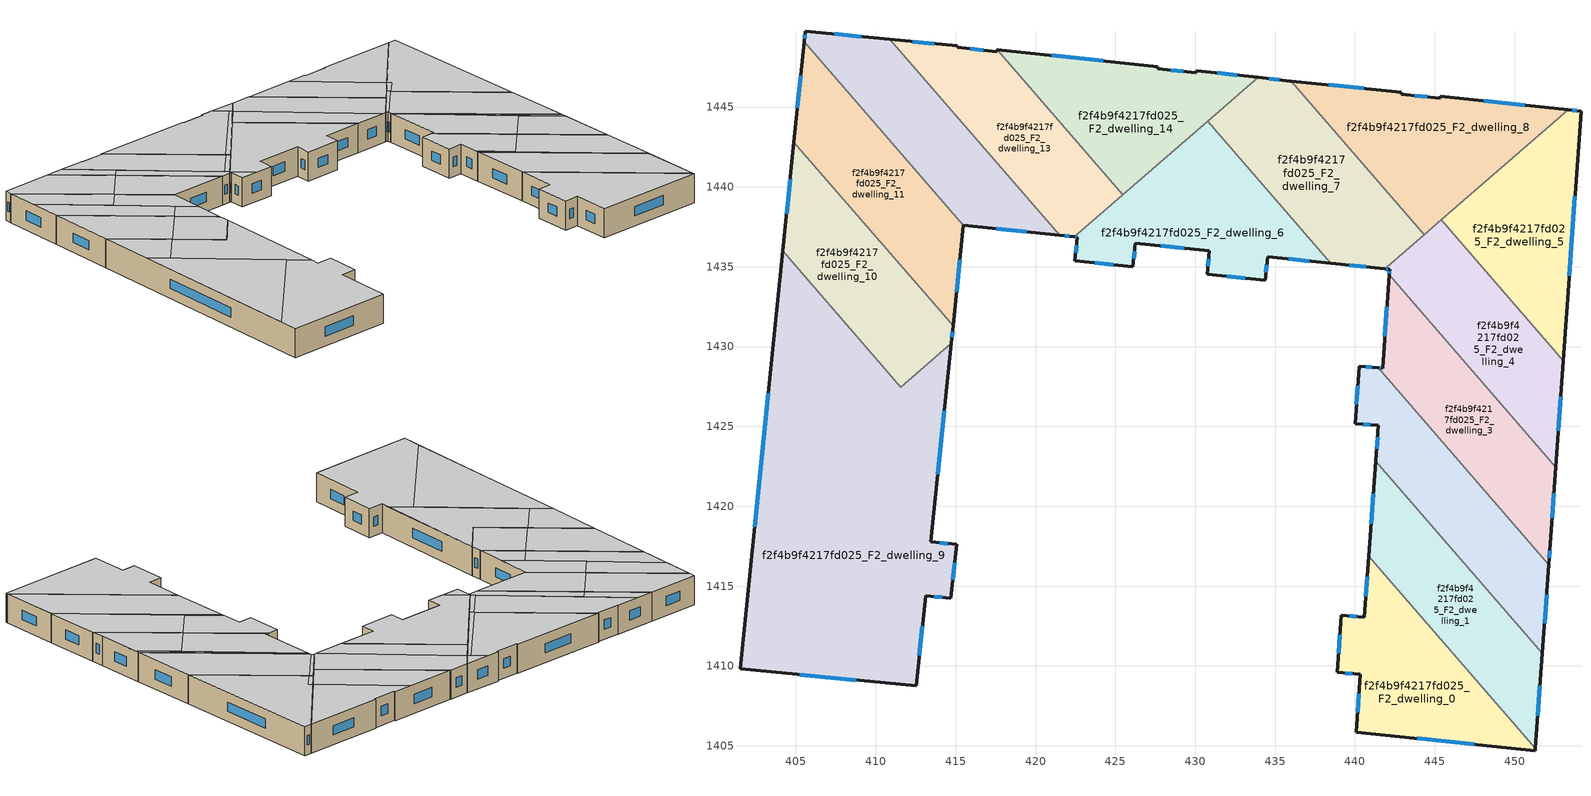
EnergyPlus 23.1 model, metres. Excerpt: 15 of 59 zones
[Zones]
f2f4b9f4217fd025_F2_dwelling_0
 floor to f2f4b9f4217fd025_F1_dwelling_0 (EU_floor_Construction): 440.88,1416.87 451.3,1404.85 451.29,1404.69 440.09,1405.86 440.34,1409.49 438.89,1409.59 439.15,1413.17 440.6,1413.06 z6
 wall outside (EU_wall_Construction): 440.88,1416.87 440.6,1413.06 439.15,1413.17 438.89,1409.59 440.34,1409.49 440.09,1405.86 451.29,1404.69 451.3,1404.85 z6:9
 wall to f2f4b9f4217fd025_F2_dwelling_1 (EU_wall_Construction): 451.3,1404.85 440.88,1416.87 z6:9
 window (EU_Window_Construction): 439.39,1409.56 439.85,1409.52 / 439.06,1411.95 438.98,1410.81 / 440.11,1413.1 439.64,1413.13 / 440.78,1415.57 440.69,1414.36 / 443.9,1405.46 447.48,1405.09 / 440.26,1408.25 440.17,1407.1 z7.02:7.98
 ceiling to f2f4b9f4217fd025_F3_dwelling_7 (EU_floor_Construction): 451.29,1404.69 451.3,1404.85 440.88,1416.87 440.6,1413.06 439.15,1413.17 438.89,1409.59 440.34,1409.49 440.09,1405.86 z9
f2f4b9f4217fd025_F2_dwelling_1
 floor to f2f4b9f4217fd025_F1_dwelling_1 (EU_floor_Construction): 441.31,1422.82 451.74,1410.79 451.3,1404.85 440.88,1416.87 z6
 wall outside (EU_wall_Construction): 451.3,1404.85 451.74,1410.79 / 441.31,1422.82 440.88,1416.87 z6:9
 wall to f2f4b9f4217fd025_F2_dwelling_2 (EU_wall_Construction): 451.74,1410.79 441.31,1422.82 z6:9
 window (EU_Window_Construction): 451.45,1406.87 451.59,1408.77 / 441.16,1420.8 441.02,1418.89 z7.02:7.98
 ceiling to f2f4b9f4217fd025_F3_dwelling_10 (EU_floor_Construction): 451.73,1410.74 451.74,1410.79 450,1412.8 z9
 ceiling to f2f4b9f4217fd025_F3_dwelling_7 (EU_floor_Construction): 451.3,1404.85 451.73,1410.74 450,1412.8 441.31,1422.82 440.88,1416.87 z9
f2f4b9f4217fd025_F2_dwelling_10
 floor to f2f4b9f4217fd025_F1_dwelling_10 (EU_floor_Construction): 404.87,1442.8 414.84,1431.3 414.73,1430.2 411.57,1427.46 404.17,1435.99 z6
 wall outside (EU_wall_Construction): 404.87,1442.8 404.17,1435.99 / 414.73,1430.2 414.84,1431.3 z6:9
 wall to f2f4b9f4217fd025_F2_dwelling_11 (EU_wall_Construction): 414.84,1431.3 404.87,1442.8 z6:9
 wall to f2f4b9f4217fd025_F2_dwelling_9 (EU_wall_Construction): 404.17,1435.99 411.57,1427.46 414.73,1430.2 z6:9
 window (EU_Window_Construction): 404.63,1440.48 404.41,1438.31 / 414.77,1430.57 414.8,1430.92 z7.02:7.98
 ceiling adiabatic (EU_roof_Construction): 412.05,1434.52 404.87,1442.8 404.17,1435.99 408.23,1431.31 z9
 ceiling to f2f4b9f4217fd025_F3_dwelling_3 (EU_floor_Construction): 414.73,1430.2 414.84,1431.3 412.05,1434.52 408.23,1431.31 411.57,1427.46 z9
f2f4b9f4217fd025_F2_dwelling_11
 floor to f2f4b9f4217fd025_F1_dwelling_11 (EU_floor_Construction): 405.51,1449.1 415.49,1437.59 414.84,1431.3 404.87,1442.8 z6
 wall outside (EU_wall_Construction): 414.84,1431.3 415.49,1437.59 / 405.51,1449.1 404.87,1442.8 z6:9
 wall to f2f4b9f4217fd025_F2_dwelling_12 (EU_wall_Construction): 415.49,1437.59 405.51,1449.1 z6:9
 window (EU_Window_Construction): 415.06,1433.44 415.27,1435.45 / 405.29,1446.96 405.09,1444.94 z7.02:7.98
 ceiling to f2f4b9f4217fd025_F3_dwelling_4 (EU_floor_Construction): 411.82,1441.82 405.51,1449.1 405.19,1445.98 409.98,1440.28 z9
 ceiling to f2f4b9f4217fd025_F3_dwelling_5 (EU_floor_Construction): 415.13,1434.15 415.49,1437.59 411.82,1441.82 409.98,1440.28 z9
 ceiling adiabatic (EU_roof_Construction): 413.68,1435.88 405.19,1445.98 404.87,1442.8 412.05,1434.52 z9
 ceiling to f2f4b9f4217fd025_F3_dwelling_3 (EU_floor_Construction): 414.84,1431.3 415.13,1434.15 413.68,1435.88 412.05,1434.52 z9
f2f4b9f4217fd025_F2_dwelling_12
 floor to f2f4b9f4217fd025_F1_dwelling_12 (EU_floor_Construction): 410.88,1449.24 421.52,1436.97 415.49,1437.59 405.51,1449.1 405.58,1449.75 z6
 wall outside (EU_wall_Construction): 410.88,1449.24 405.58,1449.75 405.51,1449.1 / 415.49,1437.59 421.52,1436.97 z6:9
 wall to f2f4b9f4217fd025_F2_dwelling_13 (EU_wall_Construction): 421.52,1436.97 410.88,1449.24 z6:9
 window (EU_Window_Construction): 405.56,1449.53 405.53,1449.32 / 409.08,1449.41 407.38,1449.58 / 417.54,1437.38 419.47,1437.18 z7.02:7.98
 ceiling to f2f4b9f4217fd025_F3_dwelling_5 (EU_floor_Construction): 421.52,1436.97 414.99,1444.49 411.82,1441.82 415.49,1437.59 z9
 ceiling to f2f4b9f4217fd025_F3_dwelling_4 (EU_floor_Construction): 414.99,1444.49 410.88,1449.24 405.58,1449.75 405.51,1449.1 411.82,1441.82 z9
f2f4b9f4217fd025_F2_dwelling_13
 floor to f2f4b9f4217fd025_F1_dwelling_13 (EU_floor_Construction): 417.59,1448.59 425.47,1439.51 425.43,1439.47 422.43,1436.88 421.52,1436.97 410.88,1449.24 415.09,1448.83 415.08,1448.73 417.56,1448.47 417.57,1448.6 z6
 wall outside (EU_wall_Construction): 417.59,1448.59 417.57,1448.6 417.56,1448.47 415.08,1448.73 415.09,1448.83 410.88,1449.24 / 421.52,1436.97 422.43,1436.88 z6:9
 wall to f2f4b9f4217fd025_F2_dwelling_14 (EU_wall_Construction): 425.47,1439.51 417.59,1448.59 z6:9
 wall to f2f4b9f4217fd025_F2_dwelling_6 (EU_wall_Construction): 422.43,1436.88 425.43,1439.47 425.47,1439.51 z6:9
 window (EU_Window_Construction): 421.83,1436.94 422.12,1436.91 / 413.66,1448.97 412.31,1449.1 / 416.72,1448.56 415.93,1448.64 z7.02:7.98
 ceiling to f2f4b9f4217fd025_F3_dwelling_6 (EU_floor_Construction): 425.16,1439.86 417.59,1448.59 417.57,1448.6 417.56,1448.47 415.08,1448.73 415.09,1448.83 412.59,1449.07 422.33,1437.48 z9
 ceiling to f2f4b9f4217fd025_F3_dwelling_5 (EU_floor_Construction): 422.66,1437.08 415.84,1445.2 414.99,1444.49 421.52,1436.97 422.43,1436.88 z9
 ceiling to f2f4b9f4217fd025_F3_dwelling_8 (EU_floor_Construction): 425.47,1439.51 425.16,1439.86 422.33,1437.48 422.66,1437.08 z9
 ceiling to f2f4b9f4217fd025_F3_dwelling_4 (EU_floor_Construction): 415.84,1445.2 412.59,1449.07 410.88,1449.24 414.99,1444.49 z9
f2f4b9f4217fd025_F2_dwelling_14
 floor to f2f4b9f4217fd025_F1_dwelling_14 (EU_floor_Construction): 433.94,1446.86 425.47,1439.51 417.59,1448.59 427.65,1447.52 427.65,1447.4 430.07,1447.14 430.08,1447.29 z6
 wall outside (EU_wall_Construction): 433.94,1446.86 430.08,1447.29 430.07,1447.14 427.65,1447.4 427.65,1447.52 417.59,1448.59 z6:9
 wall to f2f4b9f4217fd025_F2_dwelling_7 (EU_wall_Construction): 430.77,1444.11 433.94,1446.86 z6:9
 wall to f2f4b9f4217fd025_F2_dwelling_6 (EU_wall_Construction): 425.47,1439.51 430.77,1444.11 z6:9
 window (EU_Window_Construction): 429.25,1447.23 428.47,1447.32 / 432.63,1447 431.39,1447.14 / 424.23,1447.89 421.01,1448.23 z7.02:7.98
 ceiling to f2f4b9f4217fd025_F3_dwelling_8 (EU_floor_Construction): 432.59,1445.68 432.39,1445.92 425.16,1439.86 425.47,1439.51 z9
 ceiling to f2f4b9f4217fd025_F3_dwelling_11 (EU_floor_Construction): 433.94,1446.85 431.36,1447.14 432.59,1445.68 z9
 ceiling to f2f4b9f4217fd025_F3_dwelling_6 (EU_floor_Construction): 432.39,1445.92 431.36,1447.14 430.08,1447.29 430.07,1447.14 427.65,1447.4 427.65,1447.52 417.59,1448.59 425.16,1439.86 z9
f2f4b9f4217fd025_F2_dwelling_2
 floor to f2f4b9f4217fd025_F1_dwelling_2 (EU_floor_Construction): 441.45,1428.67 452.14,1416.33 451.74,1410.79 441.31,1422.82 441.47,1425.08 440.01,1425.18 440.27,1428.75 z6
 wall outside (EU_wall_Construction): 451.74,1410.79 452.14,1416.33 / 441.45,1428.67 440.27,1428.75 440.01,1425.18 441.47,1425.08 441.31,1422.82 z6:9
 wall to f2f4b9f4217fd025_F2_dwelling_3 (EU_wall_Construction): 452.14,1416.33 441.45,1428.67 z6:9
 window (EU_Window_Construction): 451.87,1412.68 452.01,1414.45 / 441.42,1424.31 441.36,1423.59 / 440.51,1425.15 440.97,1425.11 / 440.18,1427.54 440.1,1426.4 / 441.05,1428.7 440.67,1428.73 z7.02:7.98
 ceiling to f2f4b9f4217fd025_F3_dwelling_9 (EU_floor_Construction): 446.63,1422.7 441.45,1428.67 440.27,1428.75 440.01,1425.18 441.47,1425.08 441.33,1423.12 443.73,1420.26 z9
 ceiling to f2f4b9f4217fd025_F3_dwelling_10 (EU_floor_Construction): 451.74,1410.79 452.14,1416.33 446.63,1422.7 443.73,1420.26 450,1412.8 z9
 ceiling to f2f4b9f4217fd025_F3_dwelling_7 (EU_floor_Construction): 450,1412.8 441.33,1423.12 441.31,1422.82 z9
f2f4b9f4217fd025_F2_dwelling_3
 floor to f2f4b9f4217fd025_F1_dwelling_3 (EU_floor_Construction): 442.15,1434.48 452.58,1422.45 452.24,1417.65 452.14,1416.33 441.45,1428.67 441.73,1428.65 z6
 wall outside (EU_wall_Construction): 442.15,1434.48 441.73,1428.65 441.45,1428.67 / 452.14,1416.33 452.24,1417.65 452.58,1422.45 z6:9
 wall to f2f4b9f4217fd025_F2_dwelling_4 (EU_wall_Construction): 452.58,1422.45 442.15,1434.48 z6:9
 window (EU_Window_Construction): 442.01,1432.5 441.87,1430.63 / 452.36,1419.29 452.47,1420.82 / 452.18,1416.78 452.21,1417.2 / 441.63,1428.66 441.54,1428.66 z7.02:7.98
 ceiling to f2f4b9f4217fd025_F3_dwelling_9 (EU_floor_Construction): 449.71,1425.29 442.14,1434.32 441.73,1428.65 441.45,1428.67 446.63,1422.7 z9
 ceiling to f2f4b9f4217fd025_F3_dwelling_12 (EU_floor_Construction): 452.54,1421.92 452.58,1422.45 442.15,1434.48 442.14,1434.32 z9
 ceiling to f2f4b9f4217fd025_F3_dwelling_10 (EU_floor_Construction): 452.14,1416.33 452.24,1417.65 452.54,1421.92 449.71,1425.29 446.63,1422.7 z9
f2f4b9f4217fd025_F2_dwelling_4
 floor to f2f4b9f4217fd025_F1_dwelling_4 (EU_floor_Construction): 445.41,1437.93 453.05,1429.11 452.58,1422.45 442.15,1434.48 442.17,1434.84 441.87,1434.87 442.03,1435 z6
 wall outside (EU_wall_Construction): 441.87,1434.87 442.17,1434.84 442.15,1434.48 / 452.58,1422.45 453.05,1429.11 z6:9
 wall to f2f4b9f4217fd025_F2_dwelling_5 (EU_wall_Construction): 453.05,1429.11 445.41,1437.93 z6:9
 wall to f2f4b9f4217fd025_F2_dwelling_7 (EU_wall_Construction): 444.34,1437.01 442.03,1435 441.87,1434.87 z6:9
 wall to f2f4b9f4217fd025_F2_dwelling_8 (EU_wall_Construction): 445.41,1437.93 444.34,1437.01 z6:9
 window (EU_Window_Construction): 441.97,1434.86 442.07,1434.85 / 452.74,1424.72 452.89,1426.84 / 442.16,1434.72 442.16,1434.6 z7.02:7.98
 ceiling to f2f4b9f4217fd025_F3_dwelling_12 (EU_floor_Construction): 452.58,1422.45 453.05,1429.11 445.67,1437.63 442.16,1434.68 442.15,1434.48 z9
 ceiling to f2f4b9f4217fd025_F3_dwelling_11 (EU_floor_Construction): 445.67,1437.63 445.41,1437.93 441.87,1434.87 442.17,1434.84 442.16,1434.68 z9
f2f4b9f4217fd025_F2_dwelling_5
 floor to f2f4b9f4217fd025_F1_dwelling_5 (EU_floor_Construction): 454.16,1444.73 453.05,1429.11 445.41,1437.93 453.35,1444.82 z6
 wall outside (EU_wall_Construction): 453.05,1429.11 454.16,1444.73 453.35,1444.82 z6:9
 wall to f2f4b9f4217fd025_F2_dwelling_8 (EU_wall_Construction): 453.35,1444.82 445.41,1437.93 z6:9
 window (EU_Window_Construction): 453.88,1444.76 453.63,1444.79 / 453.43,1434.43 453.78,1439.42 z7.02:7.98
 ceiling to f2f4b9f4217fd025_F3_dwelling_11 (EU_floor_Construction): 447.11,1438.84 446.83,1439.17 445.41,1437.93 445.67,1437.63 z9
 ceiling adiabatic (EU_roof_Construction): 453.05,1429.11 454.16,1444.73 453.35,1444.82 446.83,1439.17 447.11,1438.84 445.67,1437.63 z9
f2f4b9f4217fd025_F2_dwelling_6
 floor to f2f4b9f4217fd025_F1_dwelling_6 (EU_floor_Construction): 430.77,1444.11 438.48,1435.22 434.53,1435.62 434.38,1434.14 430.74,1434.52 430.89,1436 426.26,1436.48 426.1,1435 422.47,1435.36 422.62,1436.86 422.43,1436.88 z6
 wall outside (EU_wall_Construction): 422.43,1436.88 422.62,1436.86 422.47,1435.36 426.1,1435 426.26,1436.48 430.89,1436 430.74,1434.52 434.38,1434.14 434.53,1435.62 438.48,1435.22 z6:9
 wall to f2f4b9f4217fd025_F2_dwelling_7 (EU_wall_Construction): 438.48,1435.22 430.77,1444.11 z6:9
 window (EU_Window_Construction): 431.98,1434.39 433.14,1434.27 / 430.84,1435.5 430.79,1435.02 / 427.83,1436.32 429.32,1436.16 / 426.15,1435.5 426.2,1435.98 / 423.7,1435.24 424.86,1435.12 / 422.57,1436.35 422.52,1435.87 / 422.5,1436.87 422.56,1436.86 / 435.87,1435.49 437.13,1435.36 / 434.43,1434.65 434.48,1435.12 z7.02:7.98
 ceiling to f2f4b9f4217fd025_F3_dwelling_8 (EU_floor_Construction): 438.48,1435.22 430.77,1444.11 422.66,1437.08 424.25,1435.18 426.1,1435 426.26,1436.48 430.89,1436 430.74,1434.52 434.38,1434.14 434.53,1435.62 z9
 ceiling to f2f4b9f4217fd025_F3_dwelling_5 (EU_floor_Construction): 424.25,1435.18 422.66,1437.08 422.43,1436.88 422.62,1436.86 422.47,1435.36 z9
f2f4b9f4217fd025_F2_dwelling_7
 floor to f2f4b9f4217fd025_F1_dwelling_7 (EU_floor_Construction): 436,1446.63 444.34,1437.01 441.87,1434.87 438.48,1435.22 430.77,1444.11 433.94,1446.86 435.96,1446.63 z6
 wall outside (EU_wall_Construction): 438.48,1435.22 441.87,1434.87 / 436,1446.63 435.96,1446.63 433.94,1446.86 z6:9
 wall to f2f4b9f4217fd025_F2_dwelling_8 (EU_wall_Construction): 444.34,1437.01 436,1446.63 z6:9
 window (EU_Window_Construction): 439.63,1435.1 440.72,1434.99 / 435.27,1446.71 434.63,1446.78 z7.02:7.98
 ceiling to f2f4b9f4217fd025_F3_dwelling_11 (EU_floor_Construction): 444.34,1437.01 436,1446.63 435.96,1446.63 433.94,1446.85 432.59,1445.68 441.65,1434.89 441.87,1434.87 z9
 ceiling to f2f4b9f4217fd025_F3_dwelling_8 (EU_floor_Construction): 441.65,1434.89 432.59,1445.68 430.77,1444.11 438.48,1435.22 z9
f2f4b9f4217fd025_F2_dwelling_8
 floor to f2f4b9f4217fd025_F1_dwelling_8 (EU_floor_Construction): 453.35,1444.82 444.34,1437.01 436,1446.63 442.91,1445.94 442.9,1445.8 445.36,1445.55 445.35,1445.67 z6
 wall outside (EU_wall_Construction): 453.35,1444.82 445.35,1445.67 445.36,1445.55 442.9,1445.8 442.91,1445.94 436,1446.63 z6:9
 window (EU_Window_Construction): 450.63,1445.11 448.07,1445.38 / 440.56,1446.17 438.35,1446.39 / 444.52,1445.64 443.74,1445.71 z7.02:7.98
 ceiling to f2f4b9f4217fd025_F3_dwelling_13 (EU_floor_Construction): 453.35,1444.82 445.35,1445.67 445.36,1445.55 442.9,1445.8 442.91,1445.94 440.99,1446.13 446.83,1439.17 z9
 ceiling to f2f4b9f4217fd025_F3_dwelling_11 (EU_floor_Construction): 446.83,1439.17 440.99,1446.13 436,1446.63 444.34,1437.01 z9
f2f4b9f4217fd025_F2_dwelling_9
 floor to f2f4b9f4217fd025_F1_dwelling_9 (EU_floor_Construction): 414.73,1430.2 413.45,1417.78 415.06,1417.61 414.7,1414.24 413.11,1414.4 412.53,1408.75 401.49,1409.81 404.17,1435.99 411.57,1427.46 z6
 wall outside (EU_wall_Construction): 404.17,1435.99 401.49,1409.81 412.53,1408.75 413.11,1414.4 414.7,1414.24 415.06,1417.61 413.45,1417.78 414.73,1430.2 z6:9
 window (EU_Window_Construction): 414.82,1415.39 414.94,1416.46 / 413.65,1414.35 414.16,1414.3 / 412.73,1410.68 412.91,1412.48 / 405.25,1409.45 408.78,1409.11 / 403.26,1427.08 402.41,1418.72 / 413.89,1422 414.29,1425.97 / 414.51,1417.67 414,1417.72 z7.02:7.98
 ceiling to f2f4b9f4217fd025_F3_dwelling_0 (EU_floor_Construction): 411.97,1420.41 403.6,1430.38 401.7,1411.78 z9
 ceiling to f2f4b9f4217fd025_F3_dwelling_1 (EU_floor_Construction): 412.53,1408.75 413.11,1414.4 414.7,1414.24 415.06,1417.61 413.45,1417.78 413.53,1418.55 411.97,1420.41 401.7,1411.78 401.49,1409.81 z9
 ceiling to f2f4b9f4217fd025_F3_dwelling_3 (EU_floor_Construction): 413.53,1418.55 414.73,1430.2 411.57,1427.46 408.23,1431.31 405.05,1428.64 z9
 ceiling to f2f4b9f4217fd025_F3_dwelling_2 (EU_floor_Construction): 408.23,1431.31 404.17,1435.99 403.6,1430.38 405.05,1428.64 z9
[Building]
EU S2 Campaign: North Axis=0; Terrain=City; Solar Distribution=FullExterior
[Site:Location]
Vienna: Latitude=48; Longitude=16.5; Time Zone=1; Elevation=183
[SizingPeriod:WeatherFileDays]
AnnualSizingPeriod: Begin Month=1; Begin Day of Month=1; End Month=12; End Day of Month=31; Day of Week for Start Day=Monday; Use Weather File Daylight Saving Period=No; Use Weather File Rain and Snow Indicators=No
[MATERIAL]
EU_InternalMass_Material: Roughness=MediumRough; Thickness=0.1; Conductivity=1; Density=1800; Specific Heat=900; Thermal Absorptance=0.9; Solar Absorptance=0.7; Visible Absorptance=0.7
[MATERIAL:NOMASS] Roughness=MediumRough; Thermal Absorptance=0.9; Solar Absorptance=0.7; Visible Absorptance=0.7
Name | Thermal Resistance
EU_wall_NoMass | 0.942466
EU_roof_NoMass | 0.551687
EU_floor_NoMass | 0.66527
[WINDOWMATERIAL:SIMPLEGLAZINGSYSTEM]
EU_Window_SimpleGlazing: UFactor=2.03367; Solar Heat Gain Coefficient=0.65; Visible Transmittance=0.65
[CONSTRUCTION]
EU_wall_Construction: EU_wall_NoMass
EU_roof_Construction: EU_roof_NoMass
EU_floor_Construction: EU_floor_NoMass
EU_Window_Construction: EU_Window_SimpleGlazing
EU_InternalMass_Construction: EU_InternalMass_Material
[ZONE] Type=1; Multiplier=1; Ceiling Height=autocalculate; Floor Area=autocalculate; Part of Total Floor Area=Yes
Name | Volume
f2f4b9f4217fd025_F2_dwelling_0 | 204.637
f2f4b9f4217fd025_F2_dwelling_1 | 201.79
f2f4b9f4217fd025_F2_dwelling_10 | 203.314
f2f4b9f4217fd025_F2_dwelling_11 | 210.568
f2f4b9f4217fd025_F2_dwelling_12 | 200.985
f2f4b9f4217fd025_F2_dwelling_13 | 200.26
f2f4b9f4217fd025_F2_dwelling_14 | 201.549
f2f4b9f4217fd025_F2_dwelling_2 | 203.613
f2f4b9f4217fd025_F2_dwelling_3 | 207.461
f2f4b9f4217fd025_F2_dwelling_4 | 198.559
f2f4b9f4217fd025_F2_dwelling_5 | 203.21
f2f4b9f4217fd025_F2_dwelling_6 | 227.537
f2f4b9f4217fd025_F2_dwelling_7 | 227.544
f2f4b9f4217fd025_F2_dwelling_8 | 227.53
f2f4b9f4217fd025_F2_dwelling_9 | 741.543
[INTERNALMASS] Construction=EU_InternalMass_Construction
Name | Zone or ZoneList | Surface Area
f2f4b9f4217fd025_F2_dwelling_0_EU_InternalMass | f2f4b9f4217fd025_F2_dwelling_0 | 68.2074
f2f4b9f4217fd025_F2_dwelling_1_EU_InternalMass | f2f4b9f4217fd025_F2_dwelling_1 | 67.2682
f2f4b9f4217fd025_F2_dwelling_2_EU_InternalMass | f2f4b9f4217fd025_F2_dwelling_2 | 67.8755
f2f4b9f4217fd025_F2_dwelling_3_EU_InternalMass | f2f4b9f4217fd025_F2_dwelling_3 | 69.1522
f2f4b9f4217fd025_F2_dwelling_4_EU_InternalMass | f2f4b9f4217fd025_F2_dwelling_4 | 66.1844
f2f4b9f4217fd025_F2_dwelling_5_EU_InternalMass | f2f4b9f4217fd025_F2_dwelling_5 | 67.7369
f2f4b9f4217fd025_F2_dwelling_6_EU_InternalMass | f2f4b9f4217fd025_F2_dwelling_6 | 75.8453
f2f4b9f4217fd025_F2_dwelling_7_EU_InternalMass | f2f4b9f4217fd025_F2_dwelling_7 | 75.8475
f2f4b9f4217fd025_F2_dwelling_8_EU_InternalMass | f2f4b9f4217fd025_F2_dwelling_8 | 75.8433
f2f4b9f4217fd025_F2_dwelling_9_EU_InternalMass | f2f4b9f4217fd025_F2_dwelling_9 | 247.179
f2f4b9f4217fd025_F2_dwelling_10_EU_InternalMass | f2f4b9f4217fd025_F2_dwelling_10 | 67.7715
f2f4b9f4217fd025_F2_dwelling_11_EU_InternalMass | f2f4b9f4217fd025_F2_dwelling_11 | 70.1892
f2f4b9f4217fd025_F2_dwelling_12_EU_InternalMass | f2f4b9f4217fd025_F2_dwelling_12 | 67.0003
f2f4b9f4217fd025_F2_dwelling_13_EU_InternalMass | f2f4b9f4217fd025_F2_dwelling_13 | 66.7518
f2f4b9f4217fd025_F2_dwelling_14_EU_InternalMass | f2f4b9f4217fd025_F2_dwelling_14 | 67.1783
[OTHEREQUIPMENT] Fuel Type=Electricity; Design Level Calculation Method=Watts/Area; Power per Zone Floor Area=1; Fraction Latent=0; Fraction Radiant=0; Fraction Lost=0; Carbon Dioxide Generation Rate=0; EndUse Subcategory=EU_Step8_InternalGains
Name | Zone or ZoneList or Space or SpaceList | Schedule
EU_Step8_InternalGain_f2f4b9f4217fd025_F2_dwelling_0_f000 | f2f4b9f4217fd025_F2_dwelling_0 | EU_Step8_GainSchedule_f2f4b9f4217fd025_F2_dwelling_0_f000
EU_Step8_InternalGain_f2f4b9f4217fd025_F2_dwelling_1_f000 | f2f4b9f4217fd025_F2_dwelling_1 | EU_Step8_GainSchedule_f2f4b9f4217fd025_F2_dwelling_1_f000
EU_Step8_InternalGain_f2f4b9f4217fd025_F2_dwelling_2_f000 | f2f4b9f4217fd025_F2_dwelling_2 | EU_Step8_GainSchedule_f2f4b9f4217fd025_F2_dwelling_2_f000
EU_Step8_InternalGain_f2f4b9f4217fd025_F2_dwelling_3_f000 | f2f4b9f4217fd025_F2_dwelling_3 | EU_Step8_GainSchedule_f2f4b9f4217fd025_F2_dwelling_3_f000
EU_Step8_InternalGain_f2f4b9f4217fd025_F2_dwelling_4_f000 | f2f4b9f4217fd025_F2_dwelling_4 | EU_Step8_GainSchedule_f2f4b9f4217fd025_F2_dwelling_4_f000
EU_Step8_InternalGain_f2f4b9f4217fd025_F2_dwelling_5_f000 | f2f4b9f4217fd025_F2_dwelling_5 | EU_Step8_GainSchedule_f2f4b9f4217fd025_F2_dwelling_5_f000
EU_Step8_InternalGain_f2f4b9f4217fd025_F2_dwelling_6_f000 | f2f4b9f4217fd025_F2_dwelling_6 | EU_Step8_GainSchedule_f2f4b9f4217fd025_F2_dwelling_6_f000
EU_Step8_InternalGain_f2f4b9f4217fd025_F2_dwelling_7_f000 | f2f4b9f4217fd025_F2_dwelling_7 | EU_Step8_GainSchedule_f2f4b9f4217fd025_F2_dwelling_7_f000
EU_Step8_InternalGain_f2f4b9f4217fd025_F2_dwelling_8_f000 | f2f4b9f4217fd025_F2_dwelling_8 | EU_Step8_GainSchedule_f2f4b9f4217fd025_F2_dwelling_8_f000
EU_Step8_InternalGain_f2f4b9f4217fd025_F2_dwelling_9_f000 | f2f4b9f4217fd025_F2_dwelling_9 | EU_Step8_GainSchedule_f2f4b9f4217fd025_F2_dwelling_9_f000
EU_Step8_InternalGain_f2f4b9f4217fd025_F2_dwelling_10_f000 | f2f4b9f4217fd025_F2_dwelling_10 | EU_Step8_GainSchedule_f2f4b9f4217fd025_F2_dwelling_10_f000
EU_Step8_InternalGain_f2f4b9f4217fd025_F2_dwelling_11_f000 | f2f4b9f4217fd025_F2_dwelling_11 | EU_Step8_GainSchedule_f2f4b9f4217fd025_F2_dwelling_11_f000
EU_Step8_InternalGain_f2f4b9f4217fd025_F2_dwelling_12_f000 | f2f4b9f4217fd025_F2_dwelling_12 | EU_Step8_GainSchedule_f2f4b9f4217fd025_F2_dwelling_12_f000
EU_Step8_InternalGain_f2f4b9f4217fd025_F2_dwelling_13_f000 | f2f4b9f4217fd025_F2_dwelling_13 | EU_Step8_GainSchedule_f2f4b9f4217fd025_F2_dwelling_13_f000
EU_Step8_InternalGain_f2f4b9f4217fd025_F2_dwelling_14_f000 | f2f4b9f4217fd025_F2_dwelling_14 | EU_Step8_GainSchedule_f2f4b9f4217fd025_F2_dwelling_14_f000
[ZONEVENTILATION:DESIGNFLOWRATE] Schedule=EU_AlwaysOn; Design Flow Rate Calculation Method=AirChanges/Hour; Air Changes per Hour=0.530523; Ventilation Type=Natural; Fan Pressure Rise=0; Fan Total Efficiency=1; Constant Term Coefficient=1; Temperature Term Coefficient=0; Velocity Term Coefficient=0; Velocity Squared Term Coefficient=0; Minimum Indoor Temperature=-100; Maximum Indoor Temperature=100; Delta Temperature=-100; Minimum Outdoor Temperature=-100; Maximum Outdoor Temperature=100; Maximum Wind Speed=40
Name | Zone or ZoneList or Space or SpaceList
EU_ConstantAir_f2f4b9f4217fd025_F2_dwelling_0 | f2f4b9f4217fd025_F2_dwelling_0
EU_ConstantAir_f2f4b9f4217fd025_F2_dwelling_1 | f2f4b9f4217fd025_F2_dwelling_1
EU_ConstantAir_f2f4b9f4217fd025_F2_dwelling_2 | f2f4b9f4217fd025_F2_dwelling_2
EU_ConstantAir_f2f4b9f4217fd025_F2_dwelling_3 | f2f4b9f4217fd025_F2_dwelling_3
EU_ConstantAir_f2f4b9f4217fd025_F2_dwelling_4 | f2f4b9f4217fd025_F2_dwelling_4
EU_ConstantAir_f2f4b9f4217fd025_F2_dwelling_5 | f2f4b9f4217fd025_F2_dwelling_5
EU_ConstantAir_f2f4b9f4217fd025_F2_dwelling_6 | f2f4b9f4217fd025_F2_dwelling_6
EU_ConstantAir_f2f4b9f4217fd025_F2_dwelling_7 | f2f4b9f4217fd025_F2_dwelling_7
EU_ConstantAir_f2f4b9f4217fd025_F2_dwelling_8 | f2f4b9f4217fd025_F2_dwelling_8
EU_ConstantAir_f2f4b9f4217fd025_F2_dwelling_9 | f2f4b9f4217fd025_F2_dwelling_9
EU_ConstantAir_f2f4b9f4217fd025_F2_dwelling_10 | f2f4b9f4217fd025_F2_dwelling_10
EU_ConstantAir_f2f4b9f4217fd025_F2_dwelling_11 | f2f4b9f4217fd025_F2_dwelling_11
EU_ConstantAir_f2f4b9f4217fd025_F2_dwelling_12 | f2f4b9f4217fd025_F2_dwelling_12
EU_ConstantAir_f2f4b9f4217fd025_F2_dwelling_13 | f2f4b9f4217fd025_F2_dwelling_13
EU_ConstantAir_f2f4b9f4217fd025_F2_dwelling_14 | f2f4b9f4217fd025_F2_dwelling_14
[HVACTEMPLATE:THERMOSTAT] Constant Heating Setpoint=20; Constant Cooling Setpoint=50
EU_HeatOnly_f2f4b9f4217fd025_F0_dwelling_0; EU_HeatOnly_f2f4b9f4217fd025_F0_dwelling_1; EU_HeatOnly_f2f4b9f4217fd025_F0_dwelling_2; EU_HeatOnly_f2f4b9f4217fd025_F0_dwelling_3; EU_HeatOnly_f2f4b9f4217fd025_F0_dwelling_4; EU_HeatOnly_f2f4b9f4217fd025_F0_dwelling_5; EU_HeatOnly_f2f4b9f4217fd025_F0_dwelling_6; EU_HeatOnly_f2f4b9f4217fd025_F0_dwelling_7; EU_HeatOnly_f2f4b9f4217fd025_F0_dwelling_8; EU_HeatOnly_f2f4b9f4217fd025_F0_dwelling_9; EU_HeatOnly_f2f4b9f4217fd025_F0_dwelling_10; EU_HeatOnly_f2f4b9f4217fd025_F0_dwelling_11; EU_HeatOnly_f2f4b9f4217fd025_F0_dwelling_12; EU_HeatOnly_f2f4b9f4217fd025_F0_dwelling_13; EU_HeatOnly_f2f4b9f4217fd025_F0_dwelling_14; EU_HeatOnly_f2f4b9f4217fd025_F1_dwelling_0; EU_HeatOnly_f2f4b9f4217fd025_F1_dwelling_1; EU_HeatOnly_f2f4b9f4217fd025_F1_dwelling_2; EU_HeatOnly_f2f4b9f4217fd025_F1_dwelling_3; EU_HeatOnly_f2f4b9f4217fd025_F1_dwelling_4; EU_HeatOnly_f2f4b9f4217fd025_F1_dwelling_5; EU_HeatOnly_f2f4b9f4217fd025_F1_dwelling_6; EU_HeatOnly_f2f4b9f4217fd025_F1_dwelling_7; EU_HeatOnly_f2f4b9f4217fd025_F1_dwelling_8; EU_HeatOnly_f2f4b9f4217fd025_F1_dwelling_9; EU_HeatOnly_f2f4b9f4217fd025_F1_dwelling_10; EU_HeatOnly_f2f4b9f4217fd025_F1_dwelling_11; EU_HeatOnly_f2f4b9f4217fd025_F1_dwelling_12; EU_HeatOnly_f2f4b9f4217fd025_F1_dwelling_13; EU_HeatOnly_f2f4b9f4217fd025_F1_dwelling_14; EU_HeatOnly_f2f4b9f4217fd025_F2_dwelling_0; EU_HeatOnly_f2f4b9f4217fd025_F2_dwelling_1; EU_HeatOnly_f2f4b9f4217fd025_F2_dwelling_2; EU_HeatOnly_f2f4b9f4217fd025_F2_dwelling_3; EU_HeatOnly_f2f4b9f4217fd025_F2_dwelling_4; EU_HeatOnly_f2f4b9f4217fd025_F2_dwelling_5; EU_HeatOnly_f2f4b9f4217fd025_F2_dwelling_6; EU_HeatOnly_f2f4b9f4217fd025_F2_dwelling_7; EU_HeatOnly_f2f4b9f4217fd025_F2_dwelling_8; EU_HeatOnly_f2f4b9f4217fd025_F2_dwelling_9; EU_HeatOnly_f2f4b9f4217fd025_F2_dwelling_10; EU_HeatOnly_f2f4b9f4217fd025_F2_dwelling_11; EU_HeatOnly_f2f4b9f4217fd025_F2_dwelling_12; EU_HeatOnly_f2f4b9f4217fd025_F2_dwelling_13; EU_HeatOnly_f2f4b9f4217fd025_F2_dwelling_14; EU_HeatOnly_f2f4b9f4217fd025_F3_dwelling_0; EU_HeatOnly_f2f4b9f4217fd025_F3_dwelling_1; EU_HeatOnly_f2f4b9f4217fd025_F3_dwelling_2; EU_HeatOnly_f2f4b9f4217fd025_F3_dwelling_3; EU_HeatOnly_f2f4b9f4217fd025_F3_dwelling_4; EU_HeatOnly_f2f4b9f4217fd025_F3_dwelling_5; EU_HeatOnly_f2f4b9f4217fd025_F3_dwelling_6; EU_HeatOnly_f2f4b9f4217fd025_F3_dwelling_7; EU_HeatOnly_f2f4b9f4217fd025_F3_dwelling_8; EU_HeatOnly_f2f4b9f4217fd025_F3_dwelling_9; EU_HeatOnly_f2f4b9f4217fd025_F3_dwelling_10; EU_HeatOnly_f2f4b9f4217fd025_F3_dwelling_11; EU_HeatOnly_f2f4b9f4217fd025_F3_dwelling_12; EU_HeatOnly_f2f4b9f4217fd025_F3_dwelling_13
[HVACTEMPLATE:ZONE:IDEALLOADSAIRSYSTEM] System Availability Schedule=EU_AlwaysOn; Maximum Heating Supply Air Temperature=50; Minimum Cooling Supply Air Temperature=13; Maximum Heating Supply Air Humidity Ratio=0.0156; Minimum Cooling Supply Air Humidity Ratio=0.0077; Heating Limit=NoLimit; Cooling Limit=NoLimit; Heating Availability Schedule=EU_AlwaysOn; Cooling Availability Schedule=EU_CoolingOff; Dehumidification Control Type=ConstantSensibleHeatRatio; Cooling Sensible Heat Ratio=0.7; Dehumidification Setpoint=60; Humidification Control Type=None; Humidification Setpoint=30; Outdoor Air Method=None; Outdoor Air Flow Rate per Person=0.00944; Outdoor Air Flow Rate per Zone Floor Area=0; Outdoor Air Flow Rate per Zone=0; Demand Controlled Ventilation Type=None; Outdoor Air Economizer Type=NoEconomizer; Heat Recovery Type=None; Sensible Heat Recovery Effectiveness=0.7; Latent Heat Recovery Effectiveness=0.65
Name | Template Thermostat
f2f4b9f4217fd025_F2_dwelling_0 | EU_HeatOnly_f2f4b9f4217fd025_F2_dwelling_0
f2f4b9f4217fd025_F2_dwelling_1 | EU_HeatOnly_f2f4b9f4217fd025_F2_dwelling_1
f2f4b9f4217fd025_F2_dwelling_2 | EU_HeatOnly_f2f4b9f4217fd025_F2_dwelling_2
f2f4b9f4217fd025_F2_dwelling_3 | EU_HeatOnly_f2f4b9f4217fd025_F2_dwelling_3
f2f4b9f4217fd025_F2_dwelling_4 | EU_HeatOnly_f2f4b9f4217fd025_F2_dwelling_4
f2f4b9f4217fd025_F2_dwelling_5 | EU_HeatOnly_f2f4b9f4217fd025_F2_dwelling_5
f2f4b9f4217fd025_F2_dwelling_6 | EU_HeatOnly_f2f4b9f4217fd025_F2_dwelling_6
f2f4b9f4217fd025_F2_dwelling_7 | EU_HeatOnly_f2f4b9f4217fd025_F2_dwelling_7
f2f4b9f4217fd025_F2_dwelling_8 | EU_HeatOnly_f2f4b9f4217fd025_F2_dwelling_8
f2f4b9f4217fd025_F2_dwelling_9 | EU_HeatOnly_f2f4b9f4217fd025_F2_dwelling_9
f2f4b9f4217fd025_F2_dwelling_10 | EU_HeatOnly_f2f4b9f4217fd025_F2_dwelling_10
f2f4b9f4217fd025_F2_dwelling_11 | EU_HeatOnly_f2f4b9f4217fd025_F2_dwelling_11
f2f4b9f4217fd025_F2_dwelling_12 | EU_HeatOnly_f2f4b9f4217fd025_F2_dwelling_12
f2f4b9f4217fd025_F2_dwelling_13 | EU_HeatOnly_f2f4b9f4217fd025_F2_dwelling_13
f2f4b9f4217fd025_F2_dwelling_14 | EU_HeatOnly_f2f4b9f4217fd025_F2_dwelling_14
[SIZING:ZONE] Zone Cooling Design Supply Air Temperature Input Method=SupplyAirTemperature; Zone Cooling Design Supply Air Temperature=13; Zone Heating Design Supply Air Temperature Input Method=SupplyAirTemperature; Zone Heating Design Supply Air Temperature=50; Zone Cooling Design Supply Air Humidity Ratio=0.008; Zone Heating Design Supply Air Humidity Ratio=0.008; Cooling Design Air Flow Method=DesignDay; Cooling Design Air Flow Rate=0; Cooling Minimum Air Flow per Zone Floor Area=0.000762; Cooling Minimum Air Flow=0; Cooling Minimum Air Flow Fraction=0.2; Heating Design Air Flow Method=DesignDay; Heating Design Air Flow Rate=0; Heating Maximum Air Flow per Zone Floor Area=0.002032; Heating Maximum Air Flow=0.141576; Heating Maximum Air Flow Fraction=0.3; Account for Dedicated Outdoor Air System=No; Dedicated Outdoor Air System Control Strategy=NeutralSupplyAir; Dedicated Outdoor Air Low Setpoint Temperature for Design=autosize; Dedicated Outdoor Air High Setpoint Temperature for Design=autosize; Zone Load Sizing Method=Sensible Load Only No Latent Load; Zone Latent Cooling Design Supply Air Humidity Ratio Input Method=HumidityRatioDifference; Zone Cooling Design Supply Air Humidity Ratio Difference=0.005; Zone Latent Heating Design Supply Air Humidity Ratio Input Method=HumidityRatioDifference; Zone Humidification Design Supply Air Humidity Ratio Difference=0.005
f2f4b9f4217fd025_F2_dwelling_0; f2f4b9f4217fd025_F2_dwelling_1; f2f4b9f4217fd025_F2_dwelling_2; f2f4b9f4217fd025_F2_dwelling_3; f2f4b9f4217fd025_F2_dwelling_4; f2f4b9f4217fd025_F2_dwelling_5; f2f4b9f4217fd025_F2_dwelling_6; f2f4b9f4217fd025_F2_dwelling_7; f2f4b9f4217fd025_F2_dwelling_8; f2f4b9f4217fd025_F2_dwelling_9; f2f4b9f4217fd025_F2_dwelling_10; f2f4b9f4217fd025_F2_dwelling_11; f2f4b9f4217fd025_F2_dwelling_12; f2f4b9f4217fd025_F2_dwelling_13; f2f4b9f4217fd025_F2_dwelling_14
[SCHEDULE:CONSTANT]
Name | Hourly Value
EU_AlwaysOn | 1
EU_CoolingOff | 0
[SCHEDULE:FILE] Column Number=1; Rows to Skip at Top=0; Number of Hours of Data=8760; Column Separator=Comma; Interpolate to Timestep=No; Minutes per Item=60; Adjust Schedule for Daylight Savings=Yes
Name | File
EU_Step8_GainSchedule_f2f4b9f4217fd025_F2_dwelling_0_f000 | ../../schedules/f2f4b9f4217fd025/f2f4b9f4217fd025_F2_dwelling_0_f000_gain.csv
EU_Step8_GainSchedule_f2f4b9f4217fd025_F2_dwelling_1_f000 | ../../schedules/f2f4b9f4217fd025/f2f4b9f4217fd025_F2_dwelling_1_f000_gain.csv
EU_Step8_GainSchedule_f2f4b9f4217fd025_F2_dwelling_2_f000 | ../../schedules/f2f4b9f4217fd025/f2f4b9f4217fd025_F2_dwelling_2_f000_gain.csv
EU_Step8_GainSchedule_f2f4b9f4217fd025_F2_dwelling_3_f000 | ../../schedules/f2f4b9f4217fd025/f2f4b9f4217fd025_F2_dwelling_3_f000_gain.csv
EU_Step8_GainSchedule_f2f4b9f4217fd025_F2_dwelling_4_f000 | ../../schedules/f2f4b9f4217fd025/f2f4b9f4217fd025_F2_dwelling_4_f000_gain.csv
EU_Step8_GainSchedule_f2f4b9f4217fd025_F2_dwelling_5_f000 | ../../schedules/f2f4b9f4217fd025/f2f4b9f4217fd025_F2_dwelling_5_f000_gain.csv
EU_Step8_GainSchedule_f2f4b9f4217fd025_F2_dwelling_6_f000 | ../../schedules/f2f4b9f4217fd025/f2f4b9f4217fd025_F2_dwelling_6_f000_gain.csv
EU_Step8_GainSchedule_f2f4b9f4217fd025_F2_dwelling_7_f000 | ../../schedules/f2f4b9f4217fd025/f2f4b9f4217fd025_F2_dwelling_7_f000_gain.csv
EU_Step8_GainSchedule_f2f4b9f4217fd025_F2_dwelling_8_f000 | ../../schedules/f2f4b9f4217fd025/f2f4b9f4217fd025_F2_dwelling_8_f000_gain.csv
EU_Step8_GainSchedule_f2f4b9f4217fd025_F2_dwelling_9_f000 | ../../schedules/f2f4b9f4217fd025/f2f4b9f4217fd025_F2_dwelling_9_f000_gain.csv
EU_Step8_GainSchedule_f2f4b9f4217fd025_F2_dwelling_10_f000 | ../../schedules/f2f4b9f4217fd025/f2f4b9f4217fd025_F2_dwelling_10_f000_gain.csv
EU_Step8_GainSchedule_f2f4b9f4217fd025_F2_dwelling_11_f000 | ../../schedules/f2f4b9f4217fd025/f2f4b9f4217fd025_F2_dwelling_11_f000_gain.csv
EU_Step8_GainSchedule_f2f4b9f4217fd025_F2_dwelling_12_f000 | ../../schedules/f2f4b9f4217fd025/f2f4b9f4217fd025_F2_dwelling_12_f000_gain.csv
EU_Step8_GainSchedule_f2f4b9f4217fd025_F2_dwelling_13_f000 | ../../schedules/f2f4b9f4217fd025/f2f4b9f4217fd025_F2_dwelling_13_f000_gain.csv
EU_Step8_GainSchedule_f2f4b9f4217fd025_F2_dwelling_14_f000 | ../../schedules/f2f4b9f4217fd025/f2f4b9f4217fd025_F2_dwelling_14_f000_gain.csv
